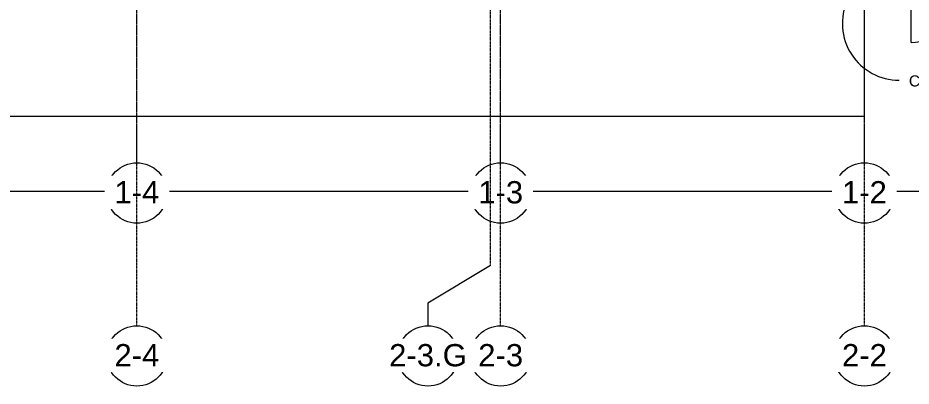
# Model space of a CAD drawing. Header units: inches. Extents: x 23906 to 26716, y -23130 to -20467.
# Drawn here: x 25307 to 26018, y -23107 to -22814 of the extents above; entities that cross this region are included whole.
import ezdxf

# ---------------------------------------------------------------- set-up
doc = ezdxf.new("R2010")
doc.units = ezdxf.units.IN
doc.header["$MEASUREMENT"] = 0
doc.linetypes.add('Grid Line 1_2_', pattern=[0.875, 0.5, -0.125, 0.125, -0.125])
for name, color, linetype, lineweight in [('A-DOOR', 31, 'Continuous', 13), ('Conc', 7, 'Continuous', 9), ('G-ANNO-TEXT', 231, 'Continuous', 9), ('S-GRID', 1, 'Continuous', 9), ('S-GRID-IDEN', 1, 'Continuous', 9)]:
    doc.layers.add(name, color=color, linetype=linetype, lineweight=lineweight)
doc.styles.add('Arial', font='arial.ttf', dxfattribs={"height": 17.703593})
doc.styles.add('Arial_1', font='arial.ttf', dxfattribs={"height": 8.851796})

# ---------------------------------------------------------------- blocks, each defined once
blk = doc.blocks.new('Door_Single_Storefront - one-1142389-Enlarged First Floor Plan _East_')
at = {"layer": 'A-DOOR'}
for p, q in [((-17.59375, 0.75), (-12.59375, 0.75)), ((-17.59375, -35.1875), (-17.59375, 0)), ((-12.59375, 0.75), (-12.59375, -1)), ((12.59375, 0.75), (-12.59375, 0.75)), ((-12.59375, -0.5), (-12.59375, 0.25)), ((-12.59375, 0.25), (12.59375, 0.25)), ((12.59375, -1), (12.59375, 0.75)), ((12.59375, 0.75), (17.59375, 0.75)), ((12.59375, 0.25), (12.59375, -0.5)), ((17.59375, 0.75), (17.59375, -1)), ((-12.59375, -1), (-17.59375, -1)), ((12.59375, -0.5), (-12.59375, -0.5)), ((-12.59375, -1), (12.59375, -1)), ((17.59375, -1), (12.59375, -1))]:
    blk.add_line(p, q, dxfattribs=at)
blk.add_arc((-17.59375, 0), 35.1875, 270, 0, dxfattribs=at)
blk = doc.blocks.new('Grid - Grid Head - Circle-14747-Enlarged First Floor Plan _East_')
at = {"layer": 'S-GRID-IDEN'}
blk.add_circle((0, 0), 0.25, dxfattribs=at)

msp = doc.modelspace()

# ---------------------------------------------------------------- linework, layer by layer
at = {"layer": 'Conc'}
for p, q in [((25981.02, -22892.07), (25981.02, -22799.93)), ((24244.02, -22892.07), (25981.02, -22892.07)), ((26158.89, -22952.07), (24207.11, -22952.07))]:
    msp.add_line(p, q, dxfattribs=at)
at = {"layer": 'G-ANNO-TEXT', "color": 145}
msp.add_arc((26008.61, -22818.43), 45.26, 155.70049, 270, dxfattribs=at)
at = {"layer": 'S-GRID', "linetype": 'Grid Line 1_2_'}
for p, q in [((25401.89, -22929.31), (25401.89, -20749.66)), ((25691.39, -22929.31), (25691.39, -20749.66)), ((25980.89, -22929.31), (25980.89, -20749.66))]:
    msp.add_line(p, q, dxfattribs=at)
at = {"layer": 'S-GRID'}
for p, q in [((25683.39, -23010.9), (25633.54, -23040.87)), ((25633.54, -23040.87), (25633.54, -23058.9))]:
    msp.add_line(p, q, dxfattribs=at)

# ---------------------------------------------------------------- block references
at = {"layer": 'A-DOOR'}
msp.add_blockref('Door_Single_Storefront - one-1142389-Enlarged First Floor Plan _East_', (26035.67, -22798.43), dxfattribs=at)
at = {"layer": 'S-GRID-IDEN', "xscale": 95.99999999999994, "yscale": 95.99999999999994, "zscale": 95.99999999999994}
for p in [(25401.89, -22953.31), (25691.39, -22953.31), (25980.89, -22953.31), (25401.89, -23082.9), (25633.54, -23082.9), (25691.39, -23082.9), (25980.89, -23082.9)]:
    msp.add_blockref('Grid - Grid Head - Circle-14747-Enlarged First Floor Plan _East_', p, dxfattribs=at)

# ---------------------------------------------------------------- texts
at = {"layer": 'G-ANNO-TEXT', "color": 145, "insert": (26016.29, -22859.75), "char_height": 8.8518, "width": 106.92, "attachment_point": 1, "line_spacing_factor": 0.938532, "style": 'Arial_1', "bg_fill": 3, "box_fill_scale": 1.25, "bg_fill_color": 0, "bg_fill_transparency": 0}
msp.add_mtext('CARD READER', dxfattribs=at)

# ---------------------------------------------------------------- next in the draw order: texts
at = {"layer": 'S-GRID-IDEN', "char_height": 17.704, "width": 42.552, "attachment_point": 2, "line_spacing_factor": 0.938532, "style": 'Arial', "bg_fill": 3, "box_fill_scale": 1.25, "bg_fill_color": 0, "bg_fill_transparency": 0}
for s, insert in [('1-4', (25401.89, -22943.87)), ('1-3', (25691.39, -22943.87)), ('1-2', (25980.89, -22943.87)), ('2-4', (25401.89, -23073.47)), ('2-3', (25691.39, -23073.47)), ('2-2', (25980.89, -23073.47))]:
    msp.add_mtext(s, dxfattribs=dict(at, insert=insert))

# ---------------------------------------------------------------- next in the draw order: linework, layer by layer
at = {"layer": 'S-GRID', "linetype": 'Grid Line 1_2_'}
for p, q in [((25401.89, -23058.9), (25401.89, -20902.43)), ((25683.39, -23010.9), (25683.39, -20902.43)), ((25691.39, -23058.9), (25691.39, -20902.43)), ((25980.89, -23058.9), (25980.89, -20902.43))]:
    msp.add_line(p, q, dxfattribs=at)

# ---------------------------------------------------------------- next in the draw order: texts
at = {"layer": 'S-GRID-IDEN', "insert": (25633.54, -23073.47), "char_height": 17.704, "width": 73.656, "attachment_point": 2, "line_spacing_factor": 0.938532, "style": 'Arial', "bg_fill": 3, "box_fill_scale": 1.25, "bg_fill_color": 0, "bg_fill_transparency": 0}
msp.add_mtext('2-3.G', dxfattribs=at)

doc.saveas('drawing.dxf')
